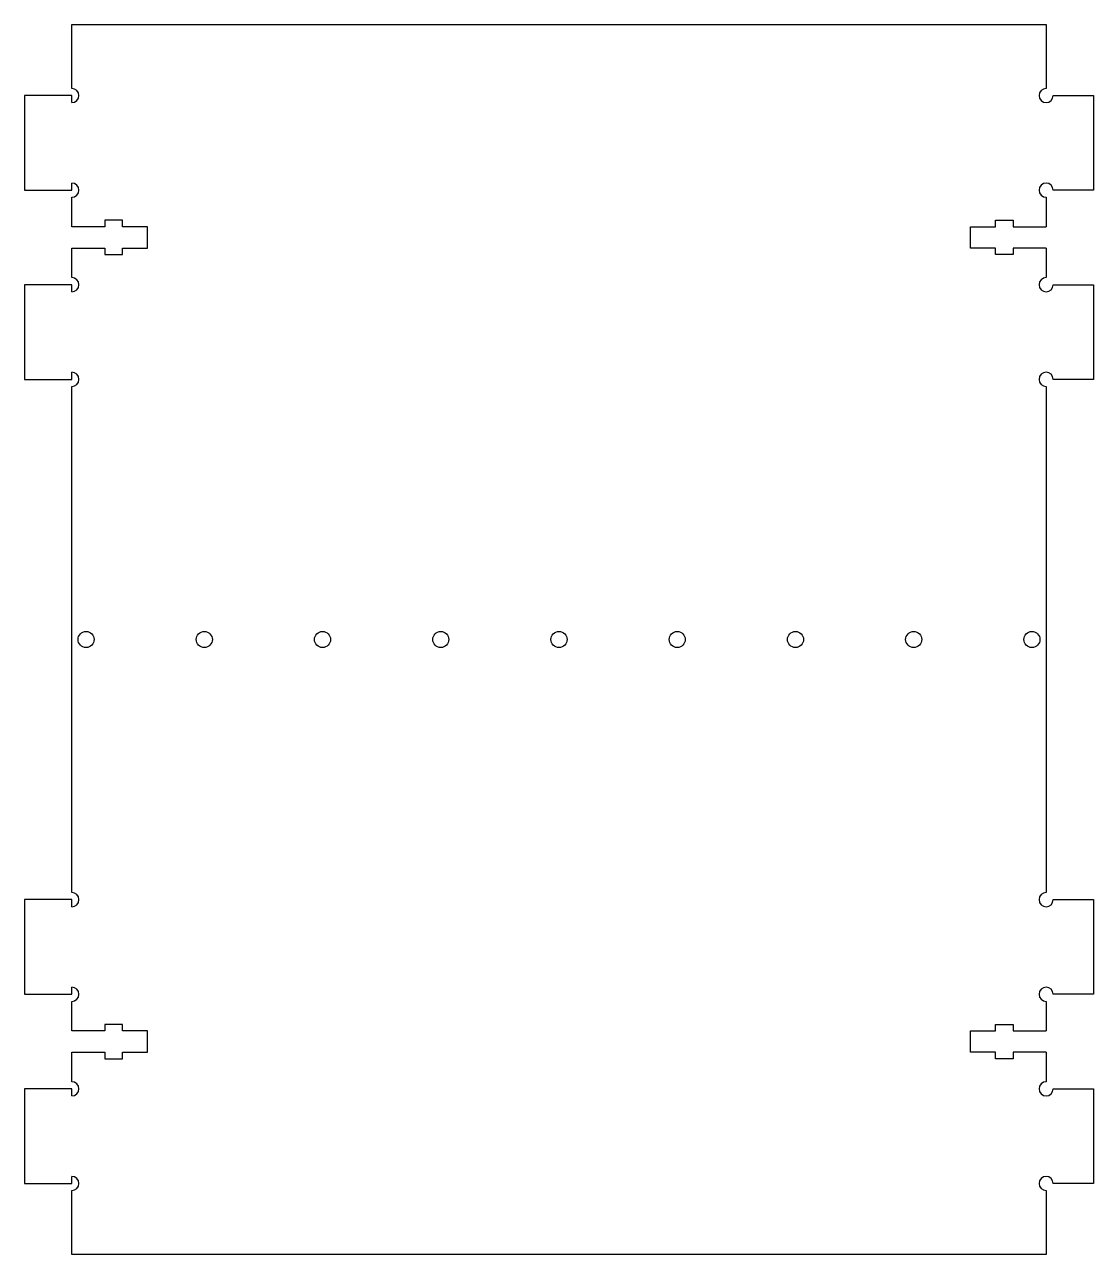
# Model space of a CAD drawing. Extents: x -113 to 113, y -130 to 130.
import ezdxf

# ---------------------------------------------------------------- set-up
doc = ezdxf.new("R2010")
doc.units = 0
doc.layers.get('0').update_dxf_attribs({"linetype": 'CONTINUOUS'})

msp = doc.modelspace()

# ---------------------------------------------------------------- linework, layer by layer
at = {"color": 7, "linetype": 'CONTINUOUS'}
for p, q in [((-103, 130), (103, 130)), ((-103, 116.5), (-103, 130)), ((103, 130), (103, 116.5)), ((-103, 115), (-113, 115)), ((-113, 115), (-113, 95)), ((-103, 113.5), (-103, 115)), ((104.5, 115), (113, 115)), ((113, 115), (113, 95)), ((-103, 95), (-103, 96.5)), ((-113, 95), (-103, 95)), ((113, 95), (104.5, 95)), ((-103, 87.25), (-103, 93.5)), ((103, 93.5), (103, 87.25)), ((-96, 88.625), (-96, 87.25)), ((-92.3, 88.625), (-96, 88.625)), ((-92.3, 87.25), (-92.3, 88.625)), ((92.3, 87.25), (92.3, 88.625)), ((92.3, 88.625), (96, 88.625)), ((96, 88.625), (96, 87.25)), ((-96, 87.25), (-103, 87.25)), ((-87, 87.25), (-92.3, 87.25)), ((-87, 82.75), (-87, 87.25)), ((87, 82.75), (87, 87.25)), ((87, 87.25), (92.3, 87.25)), ((96, 87.25), (103, 87.25)), ((-103, 82.75), (-96, 82.75)), ((-103, 76.5), (-103, 82.75)), ((-96, 82.75), (-96, 81.375)), ((-96, 81.375), (-92.3, 81.375)), ((-92.3, 82.75), (-87, 82.75)), ((-92.3, 81.375), (-92.3, 82.75)), ((92.3, 82.75), (87, 82.75)), ((92.3, 81.375), (92.3, 82.75)), ((96, 81.375), (92.3, 81.375)), ((103, 82.75), (96, 82.75)), ((96, 82.75), (96, 81.375)), ((103, 82.75), (103, 76.5)), ((-103, 75), (-113, 75)), ((-113, 75), (-113, 55)), ((-103, 73.5), (-103, 75)), ((104.5, 75), (113, 75)), ((113, 75), (113, 55)), ((-113, 55), (-103, 55)), ((-103, 55), (-103, 56.5)), ((113, 55), (104.5, 55)), ((-103, -53.5), (-103, 53.5)), ((103, 53.5), (103, -53.5)), ((-103, -55), (-113, -55)), ((-113, -55), (-113, -75)), ((-103, -56.5), (-103, -55)), ((104.5, -55), (113, -55)), ((113, -55), (113, -75)), ((-113, -75), (-103, -75)), ((-103, -75), (-103, -73.5)), ((113, -75), (104.5, -75)), ((-103, -82.75), (-103, -76.5)), ((103, -76.5), (103, -82.75)), ((-96, -82.75), (-103, -82.75)), ((-96, -81.375), (-96, -82.75)), ((-92.3, -81.375), (-96, -81.375)), ((-92.3, -82.75), (-92.3, -81.375)), ((-87, -82.75), (-92.3, -82.75)), ((-87, -87.25), (-87, -82.75)), ((87, -87.25), (87, -82.75)), ((87, -82.75), (92.3, -82.75)), ((92.3, -82.75), (92.3, -81.375)), ((92.3, -81.375), (96, -81.375)), ((96, -81.375), (96, -82.75)), ((96, -82.75), (103, -82.75)), ((-103, -87.25), (-96, -87.25)), ((-103, -93.5), (-103, -87.25)), ((-96, -87.25), (-96, -88.625)), ((-92.3, -87.25), (-87, -87.25)), ((-92.3, -88.625), (-92.3, -87.25)), ((92.3, -87.25), (87, -87.25)), ((92.3, -88.625), (92.3, -87.25)), ((103, -87.25), (96, -87.25)), ((96, -87.25), (96, -88.625)), ((103, -87.25), (103, -93.5)), ((-96, -88.625), (-92.3, -88.625)), ((96, -88.625), (92.3, -88.625)), ((-103, -95), (-113, -95)), ((-113, -95), (-113, -115)), ((-103, -96.5), (-103, -95)), ((104.5, -95), (113, -95)), ((113, -95), (113, -115)), ((-103, -115), (-103, -113.5)), ((-113, -115), (-103, -115)), ((-103, -130), (-103, -116.5)), ((103, -116.5), (103, -130)), ((113, -115), (104.5, -115)), ((103, -130), (-103, -130))]:
    msp.add_line(p, q, dxfattribs=at)
for centre in [(-100, 0), (-75, 0), (-50, 0), (-25, 0), (0, 0), (25, 0), (50, 0), (75, 0), (100, 0)]:
    msp.add_circle(centre, 1.7, dxfattribs=at)
for centre, start, end in [((-103, 115), 270, 90), ((103, 115), 90, 360), ((-103, 95), 270, 90), ((103, 95), 0, 270), ((-103, 75), 270, 90), ((103, 75), 90, 360), ((-103, 55), 270, 90), ((103, 55), 0, 270), ((-103, -55), 270, 90), ((103, -55), 90, 0), ((-103, -75), 270, 90), ((103, -75), 0, 270), ((-103, -95), 270, 90), ((103, -95), 90, 0), ((-103, -115), 270, 90), ((103, -115), 0, 270)]:
    msp.add_arc(centre, 1.5, start, end, dxfattribs=at)

doc.saveas('drawing.dxf')
